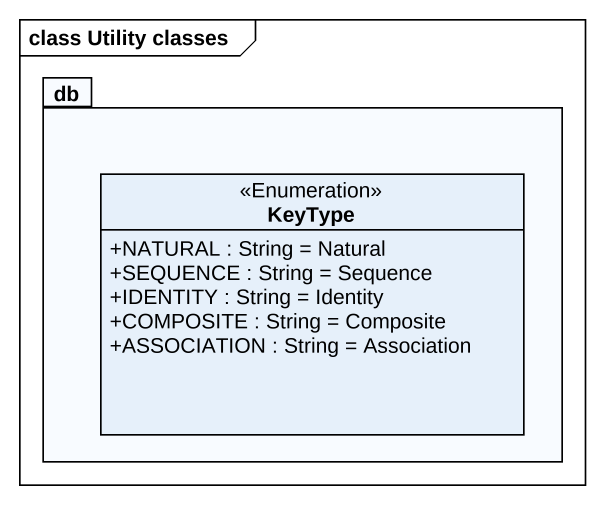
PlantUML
@startuml
mainframe class Utility classes
hide circle
hide empty members
skinparam classAttributeIconSize 0
package db {
  class KeyType <<Enumeration>> {
    +NATURAL : String = Natural
    +SEQUENCE : String = Sequence
    +IDENTITY : String = Identity
    +COMPOSITE : String = Composite
    +ASSOCIATION : String = Association
  }
}
@enduml
